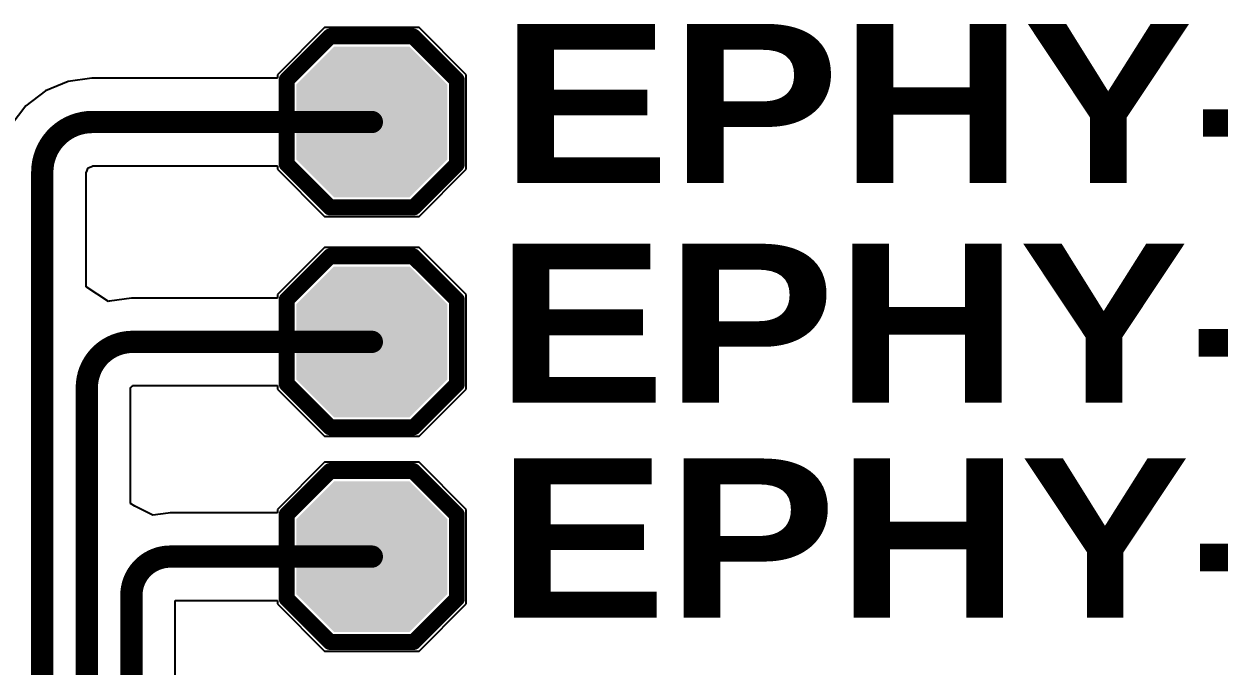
# Model space of a CAD drawing. Header units: inches. Extents: x 0 to 5359, y 0 to 5098.
# Drawn here: x 71.85 to 81.39, y 58.06 to 63.18 of the extents above; entities that cross this region are included whole.
import ezdxf

# ---------------------------------------------------------------- set-up
doc = ezdxf.new("R2010")
doc.units = ezdxf.units.IN
for name, color, linetype in [('Top Layer', 1, 'Continuous'), ('Top Overlay', 2, 'Continuous'), ('Top Paste', 8, 'Continuous'), ('Top Solder', 216, 'Continuous')]:
    doc.layers.add(name, color=color, linetype=linetype)
doc.styles.add('Arial Black_Bold', font='', dxfattribs={"height": 0.2})
doc.styles.get('Arial Black_Bold').set_extended_font_data('Arial Black', bold=True)

# ---------------------------------------------------------------- blocks, each defined once
blk = doc.blocks.new('T____________0_5___53')
at = {"layer": 'Top Layer'}
blk.add_hatch(color=1, dxfattribs=at).paths.add_polyline_path([(0.25, 0.5), (-0.25, 0.5), (-0.5, 0.25), (-0.5, -0.25), (-0.25, -0.5), (0.25, -0.5), (0.5, -0.25), (0.5, 0.25)])
at = {"layer": 'Top Paste'}
blk.add_hatch(color=8, dxfattribs=at).paths.add_polyline_path([(0.25, 0.5), (-0.25, 0.5), (-0.5, 0.25), (-0.5, -0.25), (-0.25, -0.5), (0.25, -0.5), (0.5, -0.25), (0.5, 0.25)])
at = {"layer": 'Top Solder'}
blk.add_hatch(color=216, dxfattribs=at).paths.add_polyline_path([(0.3008, 0.6016), (-0.3008, 0.6016), (-0.6016, 0.3008), (-0.6016, -0.3008), (-0.3008, -0.6016), (0.3008, -0.6016), (0.6016, -0.3008), (0.6016, 0.3008)])
at = {"layer": 'Top Overlay'}
for points in [[(-0.3355, 0.6795, 0.127, 0.127, 0), (-0.6819, 0.3332, 0.127, 0.127, 0)], [(-0.3355, 0.6795, 0.127, 0.127, 0), (0.3365, 0.6795, 0.127, 0.127, 0)], [(0.3365, 0.6795, 0.127, 0.127, 0), (0.6836, 0.3324, 0.127, 0.127, 0)], [(-0.6819, 0.3332, 0.127, 0.127, 0), (-0.6819, -0.3341, 0.127, 0.127, 0)], [(0.6836, 0.3324, 0.127, 0.127, 0), (0.6836, -0.3298, 0.127, 0.127, 0)], [(-0.6819, -0.3341, 0.127, 0.127, 0), (-0.3374, -0.6786, 0.127, 0.127, 0)], [(0.6836, -0.3298, 0.127, 0.127, 0), (0.3349, -0.6786, 0.127, 0.127, 0)], [(-0.3374, -0.6786, 0.127, 0.127, 0), (0.3349, -0.6786, 0.127, 0.127, 0)]]:
    blk.add_lwpolyline(points, format="xyseb", dxfattribs=at)
for points in [[(-0.3673, 0.6795, 0.0635, 0.0635, 1), (-0.3038, 0.6795, 0.0635, 0.0635, 1)], [(-0.3673, 0.6795, 0.0635, 0.0635, 1), (-0.3038, 0.6795, 0.0635, 0.0635, 1)], [(0.3047, 0.6795, 0.0635, 0.0635, 1), (0.3682, 0.6795, 0.0635, 0.0635, 1)], [(0.3047, 0.6795, 0.0635, 0.0635, 1), (0.3682, 0.6795, 0.0635, 0.0635, 1)], [(-0.7136, 0.3332, 0.0635, 0.0635, 1), (-0.6501, 0.3332, 0.0635, 0.0635, 1)], [(-0.7136, 0.3332, 0.0635, 0.0635, 1), (-0.6501, 0.3332, 0.0635, 0.0635, 1)], [(0.6519, 0.3324, 0.0635, 0.0635, 1), (0.7154, 0.3324, 0.0635, 0.0635, 1)], [(0.6519, 0.3324, 0.0635, 0.0635, 1), (0.7154, 0.3324, 0.0635, 0.0635, 1)], [(-0.7136, -0.3341, 0.0635, 0.0635, 1), (-0.6501, -0.3341, 0.0635, 0.0635, 1)], [(-0.7136, -0.3341, 0.0635, 0.0635, 1), (-0.6501, -0.3341, 0.0635, 0.0635, 1)], [(0.6519, -0.3298, 0.0635, 0.0635, 1), (0.7154, -0.3298, 0.0635, 0.0635, 1)], [(0.6519, -0.3298, 0.0635, 0.0635, 1), (0.7154, -0.3298, 0.0635, 0.0635, 1)], [(-0.3691, -0.6786, 0.0635, 0.0635, 1), (-0.3056, -0.6786, 0.0635, 0.0635, 1)], [(-0.3691, -0.6786, 0.0635, 0.0635, 1), (-0.3056, -0.6786, 0.0635, 0.0635, 1)], [(0.3031, -0.6786, 0.0635, 0.0635, 1), (0.3666, -0.6786, 0.0635, 0.0635, 1)], [(0.3031, -0.6786, 0.0635, 0.0635, 1), (0.3666, -0.6786, 0.0635, 0.0635, 1)]]:
    blk.add_lwpolyline(points, format="xyseb", close=True, dxfattribs=at)
blk = doc.blocks.new('T____________0_5___54')
at = {"layer": 'Top Layer'}
blk.add_hatch(color=1, dxfattribs=at).paths.add_polyline_path([(0.25, 0.5), (-0.25, 0.5), (-0.5, 0.25), (-0.5, -0.25), (-0.25, -0.5), (0.25, -0.5), (0.5, -0.25), (0.5, 0.25)])
at = {"layer": 'Top Paste'}
blk.add_hatch(color=8, dxfattribs=at).paths.add_polyline_path([(0.25, 0.5), (-0.25, 0.5), (-0.5, 0.25), (-0.5, -0.25), (-0.25, -0.5), (0.25, -0.5), (0.5, -0.25), (0.5, 0.25)])
at = {"layer": 'Top Solder'}
blk.add_hatch(color=216, dxfattribs=at).paths.add_polyline_path([(0.3008, 0.6016), (-0.3008, 0.6016), (-0.6016, 0.3008), (-0.6016, -0.3008), (-0.3008, -0.6016), (0.3008, -0.6016), (0.6016, -0.3008), (0.6016, 0.3008)])
at = {"layer": 'Top Overlay'}
for points in [[(-0.3355, 0.6795, 0.127, 0.127, 0), (-0.6819, 0.3332, 0.127, 0.127, 0)], [(-0.3355, 0.6795, 0.127, 0.127, 0), (0.3365, 0.6795, 0.127, 0.127, 0)], [(0.3365, 0.6795, 0.127, 0.127, 0), (0.6836, 0.3324, 0.127, 0.127, 0)], [(-0.6819, 0.3332, 0.127, 0.127, 0), (-0.6819, -0.3341, 0.127, 0.127, 0)], [(0.6836, 0.3324, 0.127, 0.127, 0), (0.6836, -0.3298, 0.127, 0.127, 0)], [(-0.6819, -0.3341, 0.127, 0.127, 0), (-0.3374, -0.6786, 0.127, 0.127, 0)], [(0.6836, -0.3298, 0.127, 0.127, 0), (0.3349, -0.6786, 0.127, 0.127, 0)], [(-0.3374, -0.6786, 0.127, 0.127, 0), (0.3349, -0.6786, 0.127, 0.127, 0)]]:
    blk.add_lwpolyline(points, format="xyseb", dxfattribs=at)
for points in [[(-0.3673, 0.6795, 0.0635, 0.0635, 1), (-0.3038, 0.6795, 0.0635, 0.0635, 1)], [(-0.3673, 0.6795, 0.0635, 0.0635, 1), (-0.3038, 0.6795, 0.0635, 0.0635, 1)], [(0.3047, 0.6795, 0.0635, 0.0635, 1), (0.3682, 0.6795, 0.0635, 0.0635, 1)], [(0.3047, 0.6795, 0.0635, 0.0635, 1), (0.3682, 0.6795, 0.0635, 0.0635, 1)], [(-0.7136, 0.3332, 0.0635, 0.0635, 1), (-0.6501, 0.3332, 0.0635, 0.0635, 1)], [(-0.7136, 0.3332, 0.0635, 0.0635, 1), (-0.6501, 0.3332, 0.0635, 0.0635, 1)], [(0.6519, 0.3324, 0.0635, 0.0635, 1), (0.7154, 0.3324, 0.0635, 0.0635, 1)], [(0.6519, 0.3324, 0.0635, 0.0635, 1), (0.7154, 0.3324, 0.0635, 0.0635, 1)], [(-0.7136, -0.3341, 0.0635, 0.0635, 1), (-0.6501, -0.3341, 0.0635, 0.0635, 1)], [(-0.7136, -0.3341, 0.0635, 0.0635, 1), (-0.6501, -0.3341, 0.0635, 0.0635, 1)], [(0.6519, -0.3298, 0.0635, 0.0635, 1), (0.7154, -0.3298, 0.0635, 0.0635, 1)], [(0.6519, -0.3298, 0.0635, 0.0635, 1), (0.7154, -0.3298, 0.0635, 0.0635, 1)], [(-0.3691, -0.6786, 0.0635, 0.0635, 1), (-0.3056, -0.6786, 0.0635, 0.0635, 1)], [(-0.3691, -0.6786, 0.0635, 0.0635, 1), (-0.3056, -0.6786, 0.0635, 0.0635, 1)], [(0.3031, -0.6786, 0.0635, 0.0635, 1), (0.3666, -0.6786, 0.0635, 0.0635, 1)], [(0.3031, -0.6786, 0.0635, 0.0635, 1), (0.3666, -0.6786, 0.0635, 0.0635, 1)]]:
    blk.add_lwpolyline(points, format="xyseb", close=True, dxfattribs=at)
blk = doc.blocks.new('T____________0_5___55')
at = {"layer": 'Top Layer'}
blk.add_hatch(color=1, dxfattribs=at).paths.add_polyline_path([(0.25, 0.5), (-0.25, 0.5), (-0.5, 0.25), (-0.5, -0.25), (-0.25, -0.5), (0.25, -0.5), (0.5, -0.25), (0.5, 0.25)])
at = {"layer": 'Top Paste'}
blk.add_hatch(color=8, dxfattribs=at).paths.add_polyline_path([(0.25, 0.5), (-0.25, 0.5), (-0.5, 0.25), (-0.5, -0.25), (-0.25, -0.5), (0.25, -0.5), (0.5, -0.25), (0.5, 0.25)])
at = {"layer": 'Top Solder'}
blk.add_hatch(color=216, dxfattribs=at).paths.add_polyline_path([(0.3008, 0.6016), (-0.3008, 0.6016), (-0.6016, 0.3008), (-0.6016, -0.3008), (-0.3008, -0.6016), (0.3008, -0.6016), (0.6016, -0.3008), (0.6016, 0.3008)])
at = {"layer": 'Top Overlay'}
for points in [[(-0.3355, 0.6795, 0.127, 0.127, 0), (-0.6819, 0.3332, 0.127, 0.127, 0)], [(-0.3355, 0.6795, 0.127, 0.127, 0), (0.3365, 0.6795, 0.127, 0.127, 0)], [(0.3365, 0.6795, 0.127, 0.127, 0), (0.6836, 0.3324, 0.127, 0.127, 0)], [(-0.6819, 0.3332, 0.127, 0.127, 0), (-0.6819, -0.3341, 0.127, 0.127, 0)], [(0.6836, 0.3324, 0.127, 0.127, 0), (0.6836, -0.3298, 0.127, 0.127, 0)], [(-0.6819, -0.3341, 0.127, 0.127, 0), (-0.3374, -0.6786, 0.127, 0.127, 0)], [(0.6836, -0.3298, 0.127, 0.127, 0), (0.3349, -0.6786, 0.127, 0.127, 0)], [(-0.3374, -0.6786, 0.127, 0.127, 0), (0.3349, -0.6786, 0.127, 0.127, 0)]]:
    blk.add_lwpolyline(points, format="xyseb", dxfattribs=at)
for points in [[(-0.3673, 0.6795, 0.0635, 0.0635, 1), (-0.3038, 0.6795, 0.0635, 0.0635, 1)], [(-0.3673, 0.6795, 0.0635, 0.0635, 1), (-0.3038, 0.6795, 0.0635, 0.0635, 1)], [(0.3047, 0.6795, 0.0635, 0.0635, 1), (0.3682, 0.6795, 0.0635, 0.0635, 1)], [(0.3047, 0.6795, 0.0635, 0.0635, 1), (0.3682, 0.6795, 0.0635, 0.0635, 1)], [(-0.7136, 0.3332, 0.0635, 0.0635, 1), (-0.6501, 0.3332, 0.0635, 0.0635, 1)], [(-0.7136, 0.3332, 0.0635, 0.0635, 1), (-0.6501, 0.3332, 0.0635, 0.0635, 1)], [(0.6519, 0.3324, 0.0635, 0.0635, 1), (0.7154, 0.3324, 0.0635, 0.0635, 1)], [(0.6519, 0.3324, 0.0635, 0.0635, 1), (0.7154, 0.3324, 0.0635, 0.0635, 1)], [(-0.7136, -0.3341, 0.0635, 0.0635, 1), (-0.6501, -0.3341, 0.0635, 0.0635, 1)], [(-0.7136, -0.3341, 0.0635, 0.0635, 1), (-0.6501, -0.3341, 0.0635, 0.0635, 1)], [(0.6519, -0.3298, 0.0635, 0.0635, 1), (0.7154, -0.3298, 0.0635, 0.0635, 1)], [(0.6519, -0.3298, 0.0635, 0.0635, 1), (0.7154, -0.3298, 0.0635, 0.0635, 1)], [(-0.3691, -0.6786, 0.0635, 0.0635, 1), (-0.3056, -0.6786, 0.0635, 0.0635, 1)], [(-0.3691, -0.6786, 0.0635, 0.0635, 1), (-0.3056, -0.6786, 0.0635, 0.0635, 1)], [(0.3031, -0.6786, 0.0635, 0.0635, 1), (0.3666, -0.6786, 0.0635, 0.0635, 1)], [(0.3031, -0.6786, 0.0635, 0.0635, 1), (0.3666, -0.6786, 0.0635, 0.0635, 1)]]:
    blk.add_lwpolyline(points, format="xyseb", close=True, dxfattribs=at)

msp = doc.modelspace()

# ---------------------------------------------------------------- linework, layer by layer
at = {"layer": 'Top Layer'}
for p, q in [((74.2498, 63.1532), (73.8728, 62.7762)), ((75.0038, 63.1532), (74.2498, 63.1532)), ((75.3808, 62.7762), (75.0038, 63.1532)), ((73.8728, 62.7762), (73.8728, 62.7488)), ((75.3808, 62.0222), (75.3808, 62.7762)), ((72.2026, 62.723), (72.022, 62.6481)), ((72.3918, 62.7479), (72.2026, 62.723)), ((72.3965, 62.7488), (72.3918, 62.7479)), ((73.8728, 62.7488), (72.3965, 62.7488)), ((72.022, 62.6481), (71.8669, 62.5291)), ((71.8669, 62.5291), (71.7479, 62.374)), ((72.3465, 61.0839), (72.3465, 61.9996)), ((72.3465, 61.9996), (72.3489, 61.9996)), ((72.3489, 61.9996), (72.3628, 62.0333)), ((72.3628, 62.0333), (72.3965, 62.0472)), ((72.3965, 62.0472), (72.3965, 62.0495)), ((72.3965, 62.0495), (73.8728, 62.0495)), ((73.8728, 62.0495), (73.8728, 62.0222)), ((73.8728, 62.0222), (74.2498, 61.6452)), ((75.0038, 61.6452), (75.3808, 62.0222)), ((74.2498, 61.6452), (75.0038, 61.6452)), ((74.2498, 61.3979), (73.8728, 61.0209)), ((75.0038, 61.3979), (74.2498, 61.3979)), ((75.3808, 61.0209), (75.0038, 61.3979)), ((72.5243, 60.9651), (72.3465, 61.0839)), ((72.5328, 60.9686), (72.5243, 60.9651)), ((72.7086, 60.9917), (72.5328, 60.9686)), ((72.7176, 60.9935), (72.7086, 60.9917)), ((73.8728, 60.9935), (72.7176, 60.9935)), ((73.8728, 61.0209), (73.8728, 60.9935)), ((75.3808, 60.2669), (75.3808, 61.0209)), ((72.7021, 59.353), (72.7021, 60.2788)), ((72.7021, 60.2788), (72.7073, 60.2788)), ((72.7073, 60.2788), (72.7103, 60.2861)), ((72.7103, 60.2861), (72.7176, 60.2891)), ((72.7176, 60.2891), (72.7176, 60.2943)), ((72.7176, 60.2943), (73.8728, 60.2943)), ((73.8728, 60.2943), (73.8728, 60.2669)), ((73.8728, 60.2669), (74.2498, 59.8899)), ((75.0038, 59.8899), (75.3808, 60.2669)), ((74.2498, 59.8899), (75.0038, 59.8899)), ((74.2498, 59.6836), (73.8728, 59.3066)), ((75.0038, 59.6836), (74.2498, 59.6836)), ((75.3808, 59.3066), (75.0038, 59.6836)), ((72.7343, 59.3315), (72.7021, 59.353)), ((72.8799, 59.26), (72.7343, 59.3315)), ((73.002, 59.276), (72.8799, 59.26)), ((73.0181, 59.2792), (73.002, 59.276)), ((73.8728, 59.2792), (73.0181, 59.2792)), ((73.8728, 59.3066), (73.8728, 59.2792)), ((75.3808, 58.5526), (75.3808, 59.3066)), ((73.0577, 57.6151), (73.0577, 58.58)), ((73.0577, 58.58), (73.8728, 58.58)), ((73.8728, 58.58), (73.8728, 58.5526)), ((73.8728, 58.5526), (74.2498, 58.1756)), ((75.0038, 58.1756), (75.3808, 58.5526)), ((74.2498, 58.1756), (75.0038, 58.1756))]:
    msp.add_line(p, q, dxfattribs=at)
for points in [[(71.9969, 61.9996, 0.1778, 0.1778, -0.414214), (72.3965, 62.3992, 0.1778, 0.1778, 0)], [(72.3965, 62.3992, 0.1778, 0.1778, 0), (74.6268, 62.3992, 0.1778, 0.1778, 0)], [(71.9969, 53.8659, 0.1778, 0.1778, 0), (71.9969, 61.9996, 0.1778, 0.1778, 0)], [(72.3525, 60.2788, 0.1778, 0.1778, -0.414214), (72.7176, 60.6439, 0.1778, 0.1778, 0)], [(72.7176, 60.6439, 0.1778, 0.1778, 0), (74.6268, 60.6439, 0.1778, 0.1778, 0)], [(72.3525, 53.4775, 0.1778, 0.1778, 0), (72.3525, 60.2788, 0.1778, 0.1778, 0)], [(72.7081, 58.6196, 0.1778, 0.1778, -0.414214), (73.0181, 58.9296, 0.1778, 0.1778, 0)], [(73.0181, 58.9296, 0.1778, 0.1778, 0), (74.6268, 58.9296, 0.1778, 0.1778, 0)], [(72.7081, 53.15, 0.1778, 0.1778, 0), (72.7081, 58.6196, 0.1778, 0.1778, 0)]]:
    msp.add_lwpolyline(points, format="xyseb", dxfattribs=at)
for points in [[(72.352, 62.3992, 0.0889, 0.0889, 1), (72.4409, 62.3992, 0.0889, 0.0889, 1)], [(72.352, 62.3992, 0.0889, 0.0889, 1), (72.4409, 62.3992, 0.0889, 0.0889, 1)], [(74.5824, 62.3992, 0.0889, 0.0889, 1), (74.6713, 62.3992, 0.0889, 0.0889, 1)], [(71.9525, 61.9996, 0.0889, 0.0889, 1), (72.0414, 61.9996, 0.0889, 0.0889, 1)], [(71.9525, 61.9996, 0.0889, 0.0889, 1), (72.0414, 61.9996, 0.0889, 0.0889, 1)], [(72.6732, 60.6439, 0.0889, 0.0889, 1), (72.7621, 60.6439, 0.0889, 0.0889, 1)], [(72.6732, 60.6439, 0.0889, 0.0889, 1), (72.7621, 60.6439, 0.0889, 0.0889, 1)], [(74.5824, 60.6439, 0.0889, 0.0889, 1), (74.6713, 60.6439, 0.0889, 0.0889, 1)], [(72.3081, 60.2788, 0.0889, 0.0889, 1), (72.397, 60.2788, 0.0889, 0.0889, 1)], [(72.3081, 60.2788, 0.0889, 0.0889, 1), (72.397, 60.2788, 0.0889, 0.0889, 1)], [(72.9737, 58.9296, 0.0889, 0.0889, 1), (73.0626, 58.9296, 0.0889, 0.0889, 1)], [(72.9737, 58.9296, 0.0889, 0.0889, 1), (73.0626, 58.9296, 0.0889, 0.0889, 1)], [(74.5824, 58.9296, 0.0889, 0.0889, 1), (74.6713, 58.9296, 0.0889, 0.0889, 1)], [(72.6637, 58.6196, 0.0889, 0.0889, 1), (72.7526, 58.6196, 0.0889, 0.0889, 1)], [(72.6637, 58.6196, 0.0889, 0.0889, 1), (72.7526, 58.6196, 0.0889, 0.0889, 1)]]:
    msp.add_lwpolyline(points, format="xyseb", close=True, dxfattribs=at)

# ---------------------------------------------------------------- block references
at = {"rotation": 90}
for name, p in [('T____________0_5___55', (74.6268, 62.3992)), ('T____________0_5___54', (74.6268, 60.6439)), ('T____________0_5___53', (74.6268, 58.9296))]:
    msp.add_blockref(name, p, dxfattribs=at)

# ---------------------------------------------------------------- texts
at = {"layer": 'Top Overlay', "style": 'Arial Black_Bold'}
for s, p in [('EPHY-TXP', (75.6515, 61.9125)), ('EPHY-TXN', (75.6156, 60.1572)), ('EPHY-RXP', (75.6261, 58.4429))]:
    msp.add_text(s, height=1.27, dxfattribs=at).set_placement(p)

doc.saveas('drawing.dxf')
